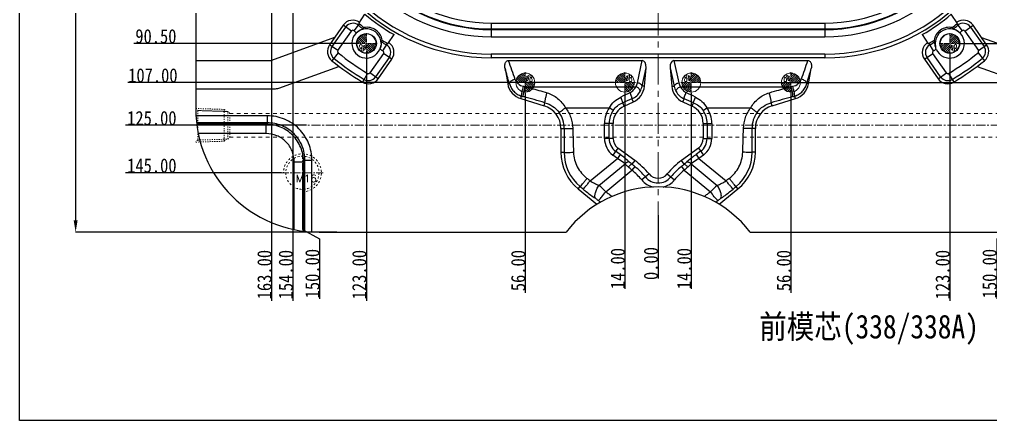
# Model space of a CAD drawing. Header units: millimetres. Extents: x -840 to 1682, y -9216 to -2117.
# Drawn here: x 102.8 to 512.3, y -5704.4 to -5535.4 of the extents above; entities that cross this region are included whole.
import ezdxf

# ---------------------------------------------------------------- set-up
doc = ezdxf.new("R2010")
doc.units = ezdxf.units.MM
doc.header["$LTSCALE"] = 16.335
doc.header["$PDMODE"] = 3
doc.header["$PDSIZE"] = 8
doc.linetypes.add('CENTER', pattern=[0.6, 0.375, -0.075, 0.075, -0.075])
doc.linetypes.add('HIDDEN', pattern=[0.2, 0.1, -0.1])
doc.layers.get('0').update_dxf_attribs({"linetype": 'CONTINUOUS'})
doc.layers.get('Defpoints').update_dxf_attribs({"linetype": 'CONTINUOUS'})
for name, color, linetype, lineweight in [('center', 1, 'CENTER', 9), ('cool', 153, 'HIDDEN', 9), ('dim', 82, 'CONTINUOUS', 9), ('epin', 13, 'CONTINUOUS', 9), ('screw', 33, 'CONTINUOUS', 13)]:
    doc.layers.add(name, color=color, linetype=linetype, lineweight=lineweight)
doc.layers.add('DEFAULT_2', color=8, linetype='HIDDEN')
doc.styles.get("Standard").update_dxf_attribs({"font": 'txt', "width": 0.85})
doc.styles.add('TXT', font='txt.shx', dxfattribs={"bigfont": 'gbcbig.shx'})
doc.styles.add('TXT05', font='txt.shx', dxfattribs={"width": 0.5, "bigfont": 'gbcbig.shx'})
doc.dimstyles.new('mold', dxfattribs={"dimtxt": 10, "dimasz": 5, "dimexe": 0, "dimexo": 0, "dimgap": 0, "dimtad": 1, "dimzin": 1, "dimdsep": 46, "dimtxsty": 'Standard', "dimcen": 0, "dimclrd": 4, "dimclre": 4, "dimclrt": 6, "dimazin": 0, "dimtfac": 1, "dimtofl": 0, "dimtmove": 0, "dimatfit": 3, "dimfxl": 0, "dimarcsym": 0})

# ---------------------------------------------------------------- blocks, each defined once
blk = doc.blocks.new('screw_m16_g')
at = {"layer": 'screw', "color": 1, "linetype": 'CENTER', "ltscale": 0.497582}
for p, q in [((0, -8.8), (0, 8.8)), ((-8.8, 0), (8.8, 0))]:
    blk.add_line(p, q, dxfattribs=at)
at = {"layer": 'screw', "color": 33, "linetype": 'HIDDEN', "ltscale": 0.497582}
blk.add_circle((0, 0), 7, dxfattribs=at)
at = {"layer": 'screw', "color": 92, "linetype": 'HIDDEN', "ltscale": 0.497582}
blk.add_arc((0, 0), 8, 270, 180, dxfattribs=at)
at = {"layer": 'screw', "color": 6, "style": 'TXT'}
blk.add_text('M16', height=3.2, dxfattribs=at).set_placement((-2.72, -4))
blk = doc.blocks.new('cool_jt_f12')
at = {"layer": 'cool', "ltscale": 0.3}
for p, q in [((0, 7.0785), (0.856, 6.2225)), ((0, 7.0785), (12, 6.7035)), ((0.856, 6.2225), (0.856, -6.2225)), ((13.5, 5.827375), (0.856, 6.2225)), ((0.856, 6.2225), (13.5, 5.827375)), ((12, 6.7035), (12.856, 5.8475)), ((12, 6.7035), (12, -6.7035)), ((14.327375, 5), (13.5, 5.827375)), ((13.5, -5.827375), (13.5, 5.827375)), ((14.327375, -5), (14.327375, 5)), ((0.856, -6.2225), (0, -7.0785)), ((0, -7.0785), (12, -6.7035)), ((0.856, -6.2225), (13.5, -5.827375)), ((12, -6.7035), (12.856, -5.8475)), ((13.5, -5.827375), (14.327375, -5))]:
    blk.add_line(p, q, dxfattribs=at)
blk = doc.blocks.new('7')
at = {"layer": 'cool', "ltscale": 0.932966}
for p, q in [((-1665.25, -2312.72), (-1303.91, -2312.72)), ((-1665.25, -2322.72), (-1303.91, -2322.72))]:
    blk.add_line(p, q, dxfattribs=at)
at = {"layer": 'cool', "color": 1, "linetype": 'CENTER', "ltscale": 0.621977}
blk.add_line((-1679.58, -2317.72), (-1289.58, -2317.72), dxfattribs=at)
at = {"layer": 'cool', "ltscale": 0.932966}
blk.add_blockref('cool_jt_f12', (-1679.58, -2317.72), dxfattribs=at)
at = {"layer": 'cool', "ltscale": 0.932966, "rotation": 180}
blk.add_blockref('cool_jt_f12', (-1289.58, -2317.72), dxfattribs=at)
blk = doc.blocks.new('*D708')
at = {"color": 4, "lineweight": -2}
for p, q in [((236.62, -5284.97), (126.46, -5284.97)), ((126.46, -5289.97), (126.46, -5619.97)), ((236.62, -5624.97), (126.46, -5624.97))]:
    blk.add_line(p, q, dxfattribs=at)
at = {"color": 4}
for points in [[(125.62, -5289.97), (127.29, -5289.97), (126.46, -5284.97)], [(125.62, -5619.97), (127.29, -5619.97), (126.46, -5624.97)]]:
    blk.add_solid(points, dxfattribs=at)
at = {"layer": 'Defpoints', "color": 0}
for p in [(236.62, -5284.97), (126.46, -5624.97), (236.62, -5624.97)]:
    blk.add_point(p, dxfattribs=at)
at = {"color": 6, "insert": (121.46, -5418.59), "char_height": 10, "attachment_point": 5, "rotation": 90}
blk.add_mtext('340.00', dxfattribs=at)
blk = doc.blocks.new('epin_ejp_8')
at = {"layer": 'epin'}
h = blk.add_hatch(dxfattribs=at)
h.set_pattern_fill('_ANSI31', color=123, scale=0.2, angle=90, style=0)
h.set_pattern_definition([(135, (790.4722, -3.5744), (-0.4490128, -0.4490128), [])])
h.paths.add_polyline_path([(0, 4, 0.414214), (-4, 0), (0, 0)])
h.paths.add_polyline_path([(4, 0), (0, 0), (0, -4, 0.414214)])
at = {"layer": 'epin', "color": 1, "linetype": 'CENTER', "ltscale": 0.248791}
for p, q in [((0, -4.4), (0, 4.4)), ((-4.4, 0), (4.4, 0))]:
    blk.add_line(p, q, dxfattribs=at)
at = {"layer": 'epin'}
blk.add_circle((0, 0), 4, dxfattribs=at)
at = {"layer": 'epin', "color": 6, "style": 'TXT05', "width": 0.5}
blk.add_text('%%c8', height=2.8, dxfattribs=at).set_placement((0.16, 0.4))
blk = doc.blocks.new('*D714')
at = {"layer": 'Defpoints', "color": 0}
for p in [(372.1, -5454.97), (499.5, -5545.47), (574.55, -5545.47)]:
    blk.add_point(p, dxfattribs=at)
at = {"layer": 'dim', "color": 4, "lineweight": -2}
blk.add_line((499.5, -5545.47), (593.25, -5545.47), dxfattribs=at)
at = {"layer": 'dim', "color": 6, "insert": (583.9, -5542.47), "char_height": 6, "attachment_point": 5}
blk.add_mtext('90.50', dxfattribs=at)
blk = doc.blocks.new('*D715')
at = {"layer": 'Defpoints', "color": 0}
for p in [(372.1, -5454.97), (390.5, -5561.97), (574.55, -5561.97)]:
    blk.add_point(p, dxfattribs=at)
at = {"layer": 'dim', "color": 4, "lineweight": -2}
blk.add_line((390.5, -5561.97), (595.8, -5561.97), dxfattribs=at)
at = {"layer": 'dim', "color": 6, "insert": (585.17, -5558.97), "char_height": 6, "attachment_point": 5}
blk.add_mtext('107.00', dxfattribs=at)
blk = doc.blocks.new('*D716')
at = {"layer": 'Defpoints', "color": 0}
for p in [(372.1, -5454.97), (520.45, -5579.97), (574.55, -5579.97)]:
    blk.add_point(p, dxfattribs=at)
at = {"layer": 'dim', "color": 4, "lineweight": -2}
blk.add_line((520.45, -5579.97), (596.65, -5579.97), dxfattribs=at)
at = {"layer": 'dim', "color": 6, "insert": (585.6, -5576.97), "char_height": 6, "attachment_point": 5}
blk.add_mtext('125.00', dxfattribs=at)
blk = doc.blocks.new('*D717')
at = {"layer": 'Defpoints', "color": 0}
for p in [(372.1, -5454.97), (530.9, -5599.97), (574.55, -5599.97)]:
    blk.add_point(p, dxfattribs=at)
at = {"layer": 'dim', "color": 4, "lineweight": -2}
blk.add_line((530.9, -5599.97), (596.65, -5599.97), dxfattribs=at)
at = {"layer": 'dim', "color": 6, "insert": (585.6, -5596.97), "char_height": 6, "attachment_point": 5}
blk.add_mtext('145.00', dxfattribs=at)
blk = doc.blocks.new('*D731')
at = {"layer": 'Defpoints', "color": 0}
for p in [(372.1, -5454.97), (372.1, -5617.84), (372.1, -5631.84)]:
    blk.add_point(p, dxfattribs=at)
at = {"layer": 'dim', "color": 4, "lineweight": -2}
blk.add_line((372.1, -5617.84), (372.1, -5644.59), dxfattribs=at)
at = {"layer": 'dim', "color": 6, "insert": (369.1, -5638.22), "char_height": 6, "attachment_point": 5, "rotation": 90}
blk.add_mtext('0.00', dxfattribs=at)
blk = doc.blocks.new('*D732')
at = {"layer": 'Defpoints', "color": 0}
for p in [(372.1, -5454.97), (386.1, -5566.37), (386.1, -5631.84)]:
    blk.add_point(p, dxfattribs=at)
at = {"layer": 'dim', "color": 4, "lineweight": -2}
blk.add_line((386.1, -5566.37), (386.1, -5648.84), dxfattribs=at)
at = {"layer": 'dim', "color": 6, "insert": (383.1, -5640.34), "char_height": 6, "attachment_point": 5, "rotation": 90}
blk.add_mtext('14.00', dxfattribs=at)
blk = doc.blocks.new('*D733')
at = {"layer": 'Defpoints', "color": 0}
for p in [(372.1, -5454.97), (428.1, -5566.37), (428.1, -5631.84)]:
    blk.add_point(p, dxfattribs=at)
at = {"layer": 'dim', "color": 4, "lineweight": -2}
blk.add_line((428.1, -5566.37), (428.1, -5650.54), dxfattribs=at)
at = {"layer": 'dim', "color": 6, "insert": (425.1, -5641.19), "char_height": 6, "attachment_point": 5, "rotation": 90}
blk.add_mtext('56.00', dxfattribs=at)
blk = doc.blocks.new('*D734')
at = {"layer": 'Defpoints', "color": 0}
for p in [(372.1, -5454.97), (495.1, -5549.87), (495.1, -5631.84)]:
    blk.add_point(p, dxfattribs=at)
at = {"layer": 'dim', "color": 4, "lineweight": -2}
blk.add_line((495.1, -5549.87), (495.1, -5653.94), dxfattribs=at)
at = {"layer": 'dim', "color": 6, "insert": (492.1, -5642.89), "char_height": 6, "attachment_point": 5, "rotation": 90}
blk.add_mtext('123.00', dxfattribs=at)
blk = doc.blocks.new('*D735')
at = {"layer": 'Defpoints', "color": 0}
for p in [(372.1, -5454.97), (522.1, -5599.97), (514.88, -5631.84)]:
    blk.add_point(p, dxfattribs=at)
at = {"layer": 'dim', "color": 4, "lineweight": -2}
for p, q in [((522.1, -5599.97), (522.1, -5623.84)), ((522.1, -5623.84), (514.88, -5627.84)), ((514.88, -5627.84), (514.88, -5653.09))]:
    blk.add_line(p, q, dxfattribs=at)
at = {"layer": 'dim', "color": 6, "insert": (511.88, -5642.47), "char_height": 6, "attachment_point": 5, "rotation": 90}
blk.add_mtext('150.00', dxfattribs=at)
blk = doc.blocks.new('*D736')
at = {"layer": 'Defpoints', "color": 0}
for p in [(372.1, -5454.97), (526.1, -5512.87), (526.1, -5631.84)]:
    blk.add_point(p, dxfattribs=at)
at = {"layer": 'dim', "color": 4, "lineweight": -2}
blk.add_line((526.1, -5512.87), (526.1, -5653.94), dxfattribs=at)
at = {"layer": 'dim', "color": 6, "insert": (523.1, -5642.89), "char_height": 6, "attachment_point": 5, "rotation": 90}
blk.add_mtext('154.00', dxfattribs=at)
blk = doc.blocks.new('*D737')
at = {"layer": 'Defpoints', "color": 0}
for p in [(372.1, -5454.97), (535.1, -5466.37), (535.1, -5631.84)]:
    blk.add_point(p, dxfattribs=at)
at = {"layer": 'dim', "color": 4, "lineweight": -2}
blk.add_line((535.1, -5466.37), (535.1, -5653.94), dxfattribs=at)
at = {"layer": 'dim', "color": 6, "insert": (532.1, -5642.89), "char_height": 6, "attachment_point": 5, "rotation": 90}
blk.add_mtext('163.00', dxfattribs=at)
blk = doc.blocks.new('*D742')
at = {"layer": 'Defpoints', "color": 0}
for p in [(372.1, -5454.97), (169.65, -5545.47), (244.7, -5545.47)]:
    blk.add_point(p, dxfattribs=at)
at = {"layer": 'dim', "color": 4, "lineweight": -2}
blk.add_line((244.7, -5545.47), (150.95, -5545.47), dxfattribs=at)
at = {"layer": 'dim', "color": 6, "insert": (160.3, -5542.47), "char_height": 6, "attachment_point": 5}
blk.add_mtext('90.50', dxfattribs=at)
blk = doc.blocks.new('*D743')
at = {"layer": 'Defpoints', "color": 0}
for p in [(372.1, -5454.97), (169.65, -5561.97), (353.7, -5561.97)]:
    blk.add_point(p, dxfattribs=at)
at = {"layer": 'dim', "color": 4, "lineweight": -2}
blk.add_line((353.7, -5561.97), (148.4, -5561.97), dxfattribs=at)
at = {"layer": 'dim', "color": 6, "insert": (159.03, -5558.97), "char_height": 6, "attachment_point": 5}
blk.add_mtext('107.00', dxfattribs=at)
blk = doc.blocks.new('*D744')
at = {"layer": 'Defpoints', "color": 0}
for p in [(372.1, -5454.97), (169.65, -5579.97), (223.75, -5579.97)]:
    blk.add_point(p, dxfattribs=at)
at = {"layer": 'dim', "color": 4, "lineweight": -2}
blk.add_line((223.75, -5579.97), (147.55, -5579.97), dxfattribs=at)
at = {"layer": 'dim', "color": 6, "insert": (158.6, -5576.97), "char_height": 6, "attachment_point": 5}
blk.add_mtext('125.00', dxfattribs=at)
blk = doc.blocks.new('*D745')
at = {"layer": 'Defpoints', "color": 0}
for p in [(372.1, -5454.97), (169.65, -5599.97), (213.3, -5599.97)]:
    blk.add_point(p, dxfattribs=at)
at = {"layer": 'dim', "color": 4, "lineweight": -2}
blk.add_line((213.3, -5599.97), (147.55, -5599.97), dxfattribs=at)
at = {"layer": 'dim', "color": 6, "insert": (158.6, -5596.97), "char_height": 6, "attachment_point": 5}
blk.add_mtext('145.00', dxfattribs=at)
blk = doc.blocks.new('*D758')
at = {"layer": 'Defpoints', "color": 0}
for p in [(372.1, -5454.97), (358.1, -5566.37), (358.1, -5631.84)]:
    blk.add_point(p, dxfattribs=at)
at = {"layer": 'dim', "color": 4, "lineweight": -2}
blk.add_line((358.1, -5566.37), (358.1, -5648.84), dxfattribs=at)
at = {"layer": 'dim', "color": 6, "insert": (355.1, -5640.34), "char_height": 6, "attachment_point": 5, "rotation": 90}
blk.add_mtext('14.00', dxfattribs=at)
blk = doc.blocks.new('*D759')
at = {"layer": 'Defpoints', "color": 0}
for p in [(372.1, -5454.97), (316.1, -5566.37), (316.1, -5631.84)]:
    blk.add_point(p, dxfattribs=at)
at = {"layer": 'dim', "color": 4, "lineweight": -2}
blk.add_line((316.1, -5566.37), (316.1, -5650.54), dxfattribs=at)
at = {"layer": 'dim', "color": 6, "insert": (313.1, -5641.19), "char_height": 6, "attachment_point": 5, "rotation": 90}
blk.add_mtext('56.00', dxfattribs=at)
blk = doc.blocks.new('*D760')
at = {"layer": 'Defpoints', "color": 0}
for p in [(372.1, -5454.97), (249.1, -5549.87), (249.1, -5631.84)]:
    blk.add_point(p, dxfattribs=at)
at = {"layer": 'dim', "color": 4, "lineweight": -2}
blk.add_line((249.1, -5549.87), (249.1, -5653.94), dxfattribs=at)
at = {"layer": 'dim', "color": 6, "insert": (246.1, -5642.89), "char_height": 6, "attachment_point": 5, "rotation": 90}
blk.add_mtext('123.00', dxfattribs=at)
blk = doc.blocks.new('*D761')
at = {"layer": 'Defpoints', "color": 0}
for p in [(372.1, -5454.97), (222.1, -5599.97), (229.32, -5631.84)]:
    blk.add_point(p, dxfattribs=at)
at = {"layer": 'dim', "color": 4, "lineweight": -2}
for p, q in [((222.1, -5599.97), (222.1, -5623.84)), ((222.1, -5623.84), (229.32, -5627.84)), ((229.32, -5627.84), (229.32, -5653.09))]:
    blk.add_line(p, q, dxfattribs=at)
at = {"layer": 'dim', "color": 6, "insert": (226.32, -5642.47), "char_height": 6, "attachment_point": 5, "rotation": 90}
blk.add_mtext('150.00', dxfattribs=at)
blk = doc.blocks.new('*D762')
at = {"layer": 'Defpoints', "color": 0}
for p in [(372.1, -5454.97), (218.1, -5512.87), (218.1, -5631.84)]:
    blk.add_point(p, dxfattribs=at)
at = {"layer": 'dim', "color": 4, "lineweight": -2}
blk.add_line((218.1, -5512.87), (218.1, -5653.94), dxfattribs=at)
at = {"layer": 'dim', "color": 6, "insert": (215.1, -5642.89), "char_height": 6, "attachment_point": 5, "rotation": 90}
blk.add_mtext('154.00', dxfattribs=at)
blk = doc.blocks.new('*D763')
at = {"layer": 'Defpoints', "color": 0}
for p in [(372.1, -5454.97), (209.1, -5466.37), (209.1, -5631.84)]:
    blk.add_point(p, dxfattribs=at)
at = {"layer": 'dim', "color": 4, "lineweight": -2}
blk.add_line((209.1, -5466.37), (209.1, -5653.94), dxfattribs=at)
at = {"layer": 'dim', "color": 6, "insert": (206.1, -5642.89), "char_height": 6, "attachment_point": 5, "rotation": 90}
blk.add_mtext('163.00', dxfattribs=at)

msp = doc.modelspace()

# ---------------------------------------------------------------- linework, layer by layer
at = {"color": 7, "linetype": 'Continuous'}
for p, q in [((177.099, -5336.969), (177.099, -5572.969)), ((245.856, -5537.02), (248.45, -5533.147)), ((301.749, -5536.854), (301.749, -5542.626)), ((301.749, -5536.854), (442.449, -5536.854)), ((442.449, -5536.854), (442.449, -5542.626)), ((498.342, -5537.02), (495.749, -5533.147)), ((239.3, -5537.785), (233.562, -5546.01)), ((234.634, -5546.761), (240.387, -5538.545)), ((237.054, -5548.455), (242.807, -5540.24)), ((242.807, -5540.24), (239.3, -5537.785)), ((243.855, -5540.098), (246.194, -5537.269)), ((301.749, -5539.363), (442.449, -5539.363)), ((301.749, -5539.615), (442.449, -5539.615)), ((498.004, -5537.269), (500.343, -5540.098)), ((501.391, -5540.24), (504.898, -5537.785)), ((501.391, -5540.24), (507.144, -5548.455)), ((503.811, -5538.545), (509.564, -5546.761)), ((510.636, -5546.01), (504.898, -5537.785)), ((235.652, -5543.026), (209.111, -5552.605)), ((258.163, -5545.601), (260.74, -5541.751)), ((301.749, -5542.626), (442.449, -5542.626)), ((483.458, -5541.751), (486.035, -5545.601)), ((535.087, -5552.605), (508.575, -5543.036)), ((237.054, -5548.455), (233.562, -5546.01)), ((256.061, -5548.611), (257.908, -5545.438)), ((486.291, -5545.438), (488.137, -5548.611)), ((507.144, -5548.455), (510.636, -5546.01)), ((177.099, -5552.605), (209.111, -5552.605)), ((237.19, -5549.426), (234.499, -5552.732)), ((256.289, -5549.646), (250.535, -5557.863)), ((258.709, -5551.34), (252.955, -5559.558)), ((254.041, -5560.319), (259.795, -5552.101)), ((259.795, -5552.101), (256.289, -5549.646)), ((301.749, -5549.98), (301.749, -5551.487)), ((442.449, -5549.98), (301.749, -5549.98)), ((442.449, -5551.487), (301.749, -5551.487)), ((308.924, -5552.656), (365.417, -5552.656)), ((363.37, -5562.079), (365.417, -5552.656)), ((378.781, -5552.656), (435.274, -5552.656)), ((378.781, -5552.656), (380.828, -5562.079)), ((442.449, -5549.98), (442.449, -5551.487)), ((484.403, -5552.101), (487.909, -5549.646)), ((484.403, -5552.101), (490.157, -5560.319)), ((491.243, -5559.558), (485.489, -5551.34)), ((493.663, -5557.863), (487.909, -5549.646)), ((507.008, -5549.426), (509.699, -5552.732)), ((212.198, -5564.249), (237.507, -5555.114)), ((307.526, -5556.072), (308.653, -5562.464)), ((365.332, -5563.434), (367.005, -5555.736)), ((366.324, -5563.52), (367.005, -5555.736)), ((377.194, -5555.736), (377.875, -5563.52)), ((377.194, -5555.736), (378.866, -5563.434)), ((435.545, -5562.464), (436.672, -5556.072)), ((506.691, -5555.114), (532, -5564.249)), ((249.579, -5558.07), (247.395, -5561.751)), ((254.041, -5560.319), (250.535, -5557.863)), ((490.157, -5560.319), (493.663, -5557.863)), ((494.62, -5558.07), (496.803, -5561.751)), ((177.099, -5564.605), (210.161, -5564.605)), ((308.653, -5562.464), (309.392, -5562.333)), ((316.051, -5563.696), (362.72, -5563.696)), ((366.324, -5563.52), (365.332, -5563.434)), ((377.875, -5563.52), (378.866, -5563.434)), ((381.478, -5563.696), (428.147, -5563.696)), ((435.545, -5562.464), (434.806, -5562.333)), ((314.212, -5568.731), (314.532, -5567.673)), ((314.212, -5568.731), (323.999, -5571.697)), ((361.664, -5570.106), (361.073, -5568.806)), ((382.534, -5570.106), (383.125, -5568.806)), ((420.199, -5571.697), (429.986, -5568.731)), ((429.986, -5568.731), (429.666, -5567.673)), ((323.999, -5571.697), (324.375, -5570.456)), ((333.039, -5572.566), (351.527, -5572.566)), ((353.15, -5573.683), (351.527, -5572.566)), ((357.789, -5571.868), (357.15, -5570.463)), ((357.789, -5571.868), (361.664, -5570.106)), ((382.534, -5570.106), (386.409, -5571.868)), ((386.409, -5571.868), (387.048, -5570.463)), ((391.048, -5573.683), (392.671, -5572.566)), ((392.671, -5572.566), (411.16, -5572.566)), ((420.199, -5571.697), (419.823, -5570.456)), ((207.297, -5575.956), (177.185, -5575.956)), ((207.297, -5575.956), (207.297, -5578.927)), ((207.297, -5578.927), (177.441, -5578.927)), ((206.739, -5579.485), (177.509, -5579.485)), ((206.739, -5579.485), (207.297, -5578.927)), ((206.739, -5583.446), (206.739, -5579.485)), ((331.099, -5581.267), (332.507, -5581.267)), ((331.099, -5581.267), (331.099, -5591.327)), ((353.099, -5579.151), (349.481, -5579.151)), ((349.481, -5585.534), (349.481, -5579.151)), ((351.451, -5585.534), (351.451, -5579.151)), ((353.099, -5585.534), (353.099, -5579.151)), ((391.099, -5579.151), (394.717, -5579.151)), ((391.099, -5579.151), (391.099, -5585.534)), ((392.747, -5579.151), (392.747, -5585.534)), ((394.717, -5579.151), (394.717, -5585.534)), ((413.099, -5581.267), (411.691, -5581.267)), ((413.099, -5591.327), (413.099, -5581.267)), ((206.739, -5583.446), (178.165, -5583.446)), ((353.099, -5585.534), (349.481, -5585.534)), ((391.099, -5585.534), (394.717, -5585.534)), ((355.139, -5589.564), (352.998, -5592.48)), ((362.226, -5594.769), (355.139, -5589.564)), ((389.059, -5589.564), (381.972, -5594.769)), ((389.059, -5589.564), (391.201, -5592.48)), ((331.099, -5591.327), (332.454, -5591.327)), ((343.409, -5603.331), (354.932, -5593.9)), ((354.932, -5593.9), (352.998, -5592.48)), ((356.098, -5592.313), (354.164, -5590.892)), ((356.098, -5592.313), (354.932, -5593.9)), ((390.035, -5590.892), (388.1, -5592.313)), ((388.1, -5592.313), (389.266, -5593.9)), ((391.201, -5592.48), (389.266, -5593.9)), ((389.266, -5593.9), (400.789, -5603.331)), ((413.099, -5591.327), (411.744, -5591.327)), ((218.622, -5623.903), (218.622, -5595.33)), ((218.622, -5595.33), (222.583, -5595.33)), ((222.583, -5595.33), (223.142, -5594.771)), ((222.583, -5624.559), (222.583, -5595.33)), ((223.142, -5624.627), (223.142, -5594.771)), ((226.112, -5594.771), (223.142, -5594.771)), ((226.112, -5624.883), (226.112, -5594.771)), ((347.163, -5605.264), (358.171, -5596.254)), ((362.226, -5594.769), (361.061, -5596.355)), ((362.31, -5597.363), (361.066, -5598.89)), ((381.888, -5597.363), (383.132, -5598.89)), ((383.137, -5596.355), (381.972, -5594.769)), ((386.027, -5596.254), (397.035, -5605.264)), ((350.003, -5607.944), (361.066, -5598.89)), ((368.253, -5600.447), (365.199, -5602.984)), ((375.945, -5600.447), (378.999, -5602.984)), ((383.132, -5598.89), (394.191, -5607.947)), ((338.432, -5606.805), (339.237, -5605.821)), ((405.766, -5606.805), (404.961, -5605.821)), ((338.432, -5606.805), (346.306, -5613.248)), ((397.892, -5613.248), (405.766, -5606.805)), ((229.099, -5624.969), (333.293, -5624.969)), ((410.905, -5624.969), (515.099, -5624.969))]:
    msp.add_line(p, q, dxfattribs=at)
msp.add_lwpolyline([(102.751, -5216.335), (774.352, -5216.335), (774.352, -5704.391), (102.751, -5704.391)], close=True)
for centre in [(249.099, -5545.469), (495.099, -5545.469)]:
    msp.add_circle(centre, 4.167, dxfattribs=at)
for centre, radius, start, end in [((301.749, -5470.094), 81.393, 180, 270), ((301.749, -5470.094), 79.886, 180, 270), ((301.749, -5470.094), 72.532, 180, 270), ((301.749, -5470.094), 69.521, 180, 270), ((301.749, -5470.094), 69.269, 180, 270), ((301.749, -5470.094), 66.76, 180, 270), ((442.449, -5470.094), 81.393, 270, 0), ((442.449, -5470.094), 79.886, 270, 0), ((442.449, -5470.094), 72.532, 270, 0), ((442.449, -5470.094), 69.521, 270, 0), ((442.449, -5470.094), 69.269, 270, 0), ((442.449, -5470.094), 66.76, 270, 0), ((243.396, -5540.653), 5, 55.93083, 145), ((243.396, -5540.653), 3.674, 50.40867, 145), ((243.782, -5540.186), 3.785, 50.40881, 56.76901), ((301.749, -5470.094), 82.562, 229.79145, 240.21772), ((442.449, -5470.094), 82.562, 299.78228, 310.20855), ((500.802, -5540.653), 5, 35, 124.06917), ((500.418, -5540.189), 3.788, 123.23264, 129.58863), ((500.802, -5540.653), 3.674, 35, 129.59133), ((243.396, -5540.653), 0.719, 50.40867, 145), ((249.099, -5545.469), 6.16, 0, 337.22835), ((301.749, -5470.094), 90.842, 230.40867, 231.25536), ((301.749, -5470.094), 87.888, 230.40867, 231.91557), ((301.749, -5470.094), 87.171, 230.40867, 232.0116), ((252.12, -5544.092), 6.652, 127.24175, 133.54509), ((249.37, -5545.081), 6.412, 8.6592, 101.47162), ((494.828, -5545.081), 6.412, 78.52839, 171.34079), ((495.099, -5545.469), 6.16, 202.77165, 180), ((442.449, -5470.094), 87.171, 307.9884, 309.59133), ((492.078, -5544.092), 6.652, 46.45491, 52.75825), ((442.449, -5470.094), 87.888, 308.08443, 309.59133), ((442.449, -5470.094), 90.842, 308.74464, 309.59133), ((500.802, -5540.653), 0.719, 35, 129.59133), ((249.352, -5542.159), 6.652, 336.58574, 342.88908), ((301.749, -5470.094), 87.888, 238.21526, 239.80564), ((301.749, -5470.094), 87.171, 238.11923, 239.80564), ((255.7, -5549.233), 5, 325, 55.90011), ((488.499, -5549.233), 5, 124.09989, 215), ((442.449, -5470.094), 87.171, 300.19436, 301.88077), ((442.449, -5470.094), 87.888, 300.19436, 301.78474), ((494.846, -5542.159), 6.652, 197.11092, 203.41426), ((237.644, -5548.868), 4.982, 145, 230.86157), ((237.644, -5548.868), 3.674, 145, 230.86157), ((237.644, -5548.868), 0.719, 145, 230.86157), ((301.749, -5470.094), 90.842, 238.87546, 239.80564), ((255.7, -5549.233), 0.719, 325, 59.80564), ((255.7, -5549.233), 3.674, 325, 59.80564), ((256.003, -5548.711), 3.786, 55.22887, 59.80463), ((488.499, -5549.233), 3.674, 120.19436, 215), ((488.194, -5548.71), 3.785, 120.19441, 124.77175), ((488.499, -5549.233), 0.719, 120.19436, 215), ((442.449, -5470.094), 90.842, 300.19436, 301.12454), ((506.554, -5548.868), 0.719, 309.13843, 35), ((506.554, -5548.868), 3.674, 309.13843, 35), ((506.554, -5548.868), 4.982, 309.13843, 35), ((301.749, -5470.094), 106.544, 230.86157, 239.33151), ((301.749, -5470.094), 105.235, 230.86157, 239.33151), ((301.749, -5470.094), 102.281, 230.86157, 239.33151), ((442.449, -5470.094), 102.281, 300.66849, 309.13843), ((442.449, -5470.094), 105.235, 300.66849, 309.13843), ((442.449, -5470.094), 106.544, 300.66849, 309.13843), ((-1275.302, -6031.174), 1652.595, 16.481146, 16.707653), ((249.946, -5557.451), 5, 239.33151, 325), ((249.946, -5557.451), 3.674, 239.33151, 325), ((249.946, -5557.451), 0.719, 239.33151, 325), ((494.253, -5557.451), 5, 215, 300.66849), ((494.253, -5557.451), 3.674, 215, 300.66849), ((494.253, -5557.451), 0.719, 215, 300.66849), ((210.161, -5558.605), 6, 270, 289.84589), ((316.532, -5561.074), 8, 190, 253.1416), ((358.354, -5562.823), 8, 294.44395, 355), ((358.287, -5560.976), 5.201, 328.4694, 347.75416), ((358.267, -5562.16), 7.179, 330.29372, 349.7805), ((385.844, -5562.823), 8, 185, 245.55605), ((385.937, -5562.158), 7.185, 190.22803, 209.69775), ((385.915, -5560.974), 5.206, 192.25523, 211.52121), ((427.666, -5561.074), 8, 286.8584, 350), ((45.46, -6537.867), 1006.815, 73.917144, 74.455517), ((530.18, -5919.67), 392.229, 115.67207, 116.30963), ((522.731, -5956.871), 420.39, 112.6153, 113.19576), ((223.861, -5951.207), 414.241, 66.79993, 67.38901), ((216.635, -5914.303), 386.258, 63.68544, 64.33285), ((736.781, -6672.183), 1146.413, 105.577262, 106.050077), ((229.099, -5572.969), 52, 180, 270), ((229.099, -5572.969), 52, 180, 270), ((321.099, -5581.267), 10, 0, 73.1416), ((361.099, -5579.151), 11.618, 145.4761, 180), ((361.099, -5579.151), 9.648, 145.4761, 180), ((361.099, -5579.151), 8, 114.44395, 180), ((383.099, -5579.151), 8, 0, 65.55605), ((383.099, -5579.151), 9.648, 0, 34.5239), ((383.099, -5579.151), 11.618, 0, 34.5239), ((423.099, -5581.267), 10, 106.8584, 180), ((321.088, -5581.204), 11.42, 359.68342, 35.79102), ((423.111, -5581.204), 11.42, 144.20897, 180.31659), ((1947.681, -5537.315), 1612.181, 181.562193, 181.919896), ((-1198.214, -5537.476), 1606.91, 358.079517, 358.438394), ((358.099, -5585.534), 8.618, 180, 233.70325), ((358.099, -5585.534), 6.648, 180, 233.70325), ((358.099, -5585.534), 5, 180, 233.70325), ((386.099, -5585.534), 5, 306.29675, 0), ((386.099, -5585.534), 6.648, 306.29675, 0), ((386.099, -5585.534), 8.618, 306.29675, 0), ((351.099, -5591.327), 20, 180, 230.70325), ((351.137, -5591.418), 18.683, 179.72081, 230.4364), ((393.061, -5591.418), 18.683, 309.5635, 0.2793), ((393.099, -5591.327), 20, 309.29675, 0), ((106.025, -5882.176), 381.178, 48.00345, 48.30257), ((255.601, -5728.373), 168.968, 50.83691, 51.38111), ((342.099, -5622.172), 34, 39.71514, 53.70325), ((342.099, -5622.172), 31.999, 39.71514, 50.8314), ((402.099, -5622.172), 34, 126.29675, 140.28486), ((402.099, -5622.172), 31.999, 129.1686, 140.28486), ((496.237, -5737.844), 181.137, 128.63717, 129.14481), ((665.922, -5913.16), 422.771, 131.71214, 131.98183), ((194.832, -5795.198), 242.669, 52.24667, 52.63674), ((342.099, -5622.172), 30.03, 39.71514, 50.8314), ((372.099, -5597.252), 7.001, 219.71514, 320.28486), ((372.099, -5597.252), 5, 219.71514, 320.28486), ((402.099, -5622.172), 30.03, 129.1686, 140.28486), ((551.473, -5797.937), 246.124, 127.366, 127.75059), ((372.099, -5654.969), 49.05, 37.70679, 142.29321), ((292.498, -5666.04), 81.743, 45.29324, 48.03076), ((372.099, -5597.252), 8.97, 219.71514, 256.26233), ((372.099, -5597.252), 8.97, 283.73693, 320.28486), ((451.061, -5665.364), 80.814, 131.95315, 134.72562)]:
    msp.add_arc(centre, radius, start, end, dxfattribs=at)
for centre, major_axis, start_param, end_param in [((364.94, -5556.038), (0.729, 3.355), -1.3555052, 0.1258991), ((379.259, -5556.038), (-0.729, 3.355), -0.1258991, 1.3555052)]:
    msp.add_ellipse(centre, major_axis=major_axis, ratio=0.5824892, start_param=start_param, end_param=end_param, dxfattribs=at)
for points, knots in [([(244.895, -5540.946), (245.154, -5540.705), (245.677, -5540.284), (246.365, -5539.868), (246.864, -5539.614), (247.162, -5539.474), (247.381, -5539.367), (247.502, -5539.305), (247.538, -5539.271)], [0, 0, 0, 0, 0.3374091, 0.638421, 0.7660064, 0.8726486, 0.9525686, 1, 1, 1, 1]), ([(496.66, -5539.271), (496.696, -5539.305), (496.817, -5539.367), (497.036, -5539.474), (497.334, -5539.614), (497.833, -5539.868), (498.521, -5540.284), (499.044, -5540.705), (499.303, -5540.946)], [0, 0, 0, 0, 0.0474115, 0.1273082, 0.2339243, 0.3614879, 0.6624975, 1, 1, 1, 1]), ([(255.456, -5544.802), (255.443, -5544.831), (255.428, -5544.911), (255.401, -5545.133), (255.387, -5545.326), (255.373, -5545.469)], [0, 0, 0, 0, 0.1399422, 0.3593163, 1, 1, 1, 1]), ([(488.826, -5545.469), (488.811, -5545.326), (488.797, -5545.133), (488.77, -5544.911), (488.755, -5544.831), (488.742, -5544.802)], [0, 0, 0, 0, 0.6406872, 0.8600597, 1, 1, 1, 1]), ([(255.373, -5545.469), (255.336, -5545.839), (255.217, -5546.655), (254.967, -5547.444), (254.793, -5547.859)], [0, 0, 0, 0, 0.4520525, 1, 1, 1, 1]), ([(489.405, -5547.859), (489.231, -5547.444), (488.981, -5546.655), (488.862, -5545.839), (488.826, -5545.469)], [0, 0, 0, 0, 0.547871, 1, 1, 1, 1]), ([(307.526, -5556.072), (307.466, -5555.732), (307.396, -5555.041), (307.48, -5554.171), (307.704, -5553.513), (307.981, -5553.066), (308.398, -5552.732), (308.751, -5552.656), (308.924, -5552.656)], [0, 0, 0, 0, 0.249824, 0.4994293, 0.624561, 0.7497383, 0.8748133, 1, 1, 1, 1]), ([(435.274, -5552.656), (435.447, -5552.656), (435.8, -5552.732), (436.217, -5553.066), (436.494, -5553.513), (436.719, -5554.171), (436.802, -5555.041), (436.732, -5555.732), (436.672, -5556.072)], [0, 0, 0, 0, 0.125171, 0.2502403, 0.3753975, 0.5005396, 0.750164, 1, 1, 1, 1]), ([(434.806, -5562.333), (434.96, -5561.808), (435.577, -5559.72), (436.204, -5557.634), (436.672, -5556.072)], [0, 0, 0, 0, 0.2514661, 1, 1, 1, 1]), ([(309.392, -5562.333), (309.409, -5562.143), (309.602, -5561.726), (310.127, -5561.217), (310.85, -5560.785), (311.411, -5560.587), (311.705, -5560.516)], [0, 0, 0, 0, 0.1864903, 0.4254083, 0.705406, 1, 1, 1, 1]), ([(311.705, -5560.516), (311.974, -5561.235), (312.934, -5562.628), (314.471, -5563.367), (315.303, -5563.533)], [0, 0, 0, 0, 0.4751021, 1, 1, 1, 1]), ([(428.895, -5563.533), (429.727, -5563.367), (431.264, -5562.628), (432.224, -5561.235), (432.493, -5560.516)], [0, 0, 0, 0, 0.524897, 1, 1, 1, 1]), ([(434.806, -5562.333), (434.789, -5562.142), (434.597, -5561.725), (434.072, -5561.216), (433.348, -5560.784), (432.787, -5560.587), (432.493, -5560.516)], [0, 0, 0, 0, 0.1866439, 0.4255508, 0.7054687, 1, 1, 1, 1]), ([(309.392, -5562.333), (309.546, -5562.937), (310.012, -5564.125), (311.144, -5565.693), (312.673, -5566.946), (313.895, -5567.488), (314.532, -5567.673)], [0, 0, 0, 0, 0.2414815, 0.4890525, 0.7424206, 1, 1, 1, 1]), ([(314.532, -5567.673), (314.513, -5567.605), (314.512, -5567.409), (314.537, -5567.058), (314.602, -5566.582), (314.737, -5565.793), (314.962, -5564.762), (315.181, -5563.931), (315.303, -5563.533)], [0, 0, 0, 0, 0.0504675, 0.1358681, 0.2515837, 0.390744, 0.7041572, 1, 1, 1, 1]), ([(315.273, -5567.878), (315.247, -5567.81), (315.237, -5567.609), (315.253, -5567.252), (315.314, -5566.769), (315.448, -5565.971), (315.682, -5564.931), (315.918, -5564.096), (316.051, -5563.696)], [0, 0, 0, 0, 0.0514874, 0.1371932, 0.2528553, 0.3917611, 0.7044757, 1, 1, 1, 1]), ([(316.051, -5563.696), (316.818, -5563.9), (319.895, -5564.721), (322.963, -5565.575), (325.255, -5566.258)], [0, 0, 0, 0, 0.2491559, 1, 1, 1, 1]), ([(360.258, -5566.158), (360.808, -5565.894), (361.772, -5565.17), (362.455, -5564.195), (362.72, -5563.696)], [0, 0, 0, 0, 0.5189835, 1, 1, 1, 1]), ([(361.073, -5568.806), (361.804, -5568.493), (363.141, -5567.626), (364.124, -5566.381), (364.502, -5565.718)], [0, 0, 0, 0, 0.5098933, 1, 1, 1, 1]), ([(364.502, -5565.718), (364.533, -5565.545), (364.442, -5565.126), (364.051, -5564.571), (363.461, -5564.061), (362.977, -5563.799), (362.72, -5563.696)], [0, 0, 0, 0, 0.1848449, 0.425747, 0.7082992, 1, 1, 1, 1]), ([(365.332, -5563.434), (365.281, -5563.082), (364.818, -5562.594), (364.081, -5562.234), (363.612, -5562.114), (363.37, -5562.079)], [0, 0, 0, 0, 0.4270891, 0.7053101, 1, 1, 1, 1]), ([(378.866, -5563.434), (378.918, -5563.082), (379.38, -5562.594), (380.117, -5562.234), (380.586, -5562.114), (380.828, -5562.079)], [0, 0, 0, 0, 0.4270893, 0.7053102, 1, 1, 1, 1]), ([(379.696, -5565.718), (379.665, -5565.545), (379.756, -5565.126), (380.148, -5564.571), (380.737, -5564.061), (381.221, -5563.799), (381.478, -5563.696)], [0, 0, 0, 0, 0.1848404, 0.4257432, 0.7082977, 1, 1, 1, 1]), ([(379.696, -5565.718), (380.074, -5566.381), (381.057, -5567.627), (382.394, -5568.493), (383.125, -5568.806)], [0, 0, 0, 0, 0.4902523, 1, 1, 1, 1]), ([(381.478, -5563.696), (381.743, -5564.195), (382.426, -5565.17), (383.39, -5565.894), (383.94, -5566.158)], [0, 0, 0, 0, 0.481203, 1, 1, 1, 1]), ([(418.943, -5566.258), (419.709, -5566.03), (422.766, -5565.139), (425.841, -5564.308), (428.147, -5563.696)], [0, 0, 0, 0, 0.2507552, 1, 1, 1, 1]), ([(428.926, -5567.878), (428.952, -5567.81), (428.961, -5567.609), (428.945, -5567.252), (428.884, -5566.769), (428.75, -5565.971), (428.516, -5564.931), (428.28, -5564.096), (428.147, -5563.696)], [0, 0, 0, 0, 0.0514874, 0.1371932, 0.2528553, 0.3917611, 0.7044757, 1, 1, 1, 1]), ([(429.666, -5567.673), (429.685, -5567.605), (429.686, -5567.409), (429.661, -5567.058), (429.596, -5566.582), (429.461, -5565.793), (429.236, -5564.762), (429.017, -5563.931), (428.895, -5563.533)], [0, 0, 0, 0, 0.0504649, 0.1358647, 0.2515804, 0.3907414, 0.7041564, 1, 1, 1, 1]), ([(429.666, -5567.673), (430.303, -5567.488), (431.525, -5566.946), (433.055, -5565.693), (434.187, -5564.125), (434.652, -5562.937), (434.806, -5562.333)], [0, 0, 0, 0, 0.2575797, 0.5109474, 0.758518, 1, 1, 1, 1]), ([(324.375, -5570.456), (324.365, -5570.388), (324.377, -5570.202), (324.417, -5569.863), (324.497, -5569.404), (324.652, -5568.624), (324.899, -5567.561), (325.13, -5566.693), (325.255, -5566.258)], [0, 0, 0, 0, 0.0479293, 0.1288328, 0.2389514, 0.3728868, 0.6840123, 1, 1, 1, 1]), ([(325.255, -5566.258), (326.875, -5566.74), (329.952, -5568.423), (332.164, -5571.099), (333.039, -5572.566)], [0, 0, 0, 0, 0.4974937, 1, 1, 1, 1]), ([(351.527, -5572.566), (352.097, -5571.611), (353.498, -5569.851), (355.345, -5568.56), (356.335, -5568.071)], [0, 0, 0, 0, 0.5018966, 1, 1, 1, 1]), ([(357.15, -5570.463), (357.159, -5570.422), (357.149, -5570.311), (357.112, -5570.116), (357.041, -5569.857), (356.899, -5569.418), (356.668, -5568.813), (356.453, -5568.321), (356.335, -5568.071)], [0, 0, 0, 0, 0.0494567, 0.1288529, 0.2358697, 0.36602, 0.6737158, 1, 1, 1, 1]), ([(361.073, -5568.806), (361.092, -5568.76), (361.1, -5568.629), (361.075, -5568.401), (361.011, -5568.103), (360.872, -5567.609), (360.63, -5566.948), (360.391, -5566.419), (360.258, -5566.158)], [0, 0, 0, 0, 0.0533653, 0.13615, 0.2463351, 0.3789609, 0.6864383, 1, 1, 1, 1]), ([(383.125, -5568.806), (383.106, -5568.76), (383.099, -5568.629), (383.123, -5568.401), (383.187, -5568.103), (383.326, -5567.609), (383.569, -5566.948), (383.807, -5566.419), (383.94, -5566.158)], [0, 0, 0, 0, 0.0533649, 0.1361495, 0.2463345, 0.3789603, 0.6864379, 1, 1, 1, 1]), ([(387.048, -5570.463), (387.04, -5570.422), (387.049, -5570.311), (387.086, -5570.116), (387.157, -5569.857), (387.299, -5569.418), (387.53, -5568.813), (387.745, -5568.321), (387.863, -5568.071)], [0, 0, 0, 0, 0.0494557, 0.1288516, 0.2358684, 0.3660188, 0.6737152, 1, 1, 1, 1]), ([(387.863, -5568.071), (388.853, -5568.56), (390.701, -5569.852), (392.101, -5571.611), (392.671, -5572.566)], [0, 0, 0, 0, 0.4983272, 1, 1, 1, 1]), ([(411.16, -5572.566), (412.034, -5571.099), (414.246, -5568.423), (417.323, -5566.74), (418.943, -5566.258)], [0, 0, 0, 0, 0.5025063, 1, 1, 1, 1]), ([(419.823, -5570.456), (419.833, -5570.388), (419.821, -5570.202), (419.781, -5569.863), (419.701, -5569.404), (419.546, -5568.624), (419.299, -5567.561), (419.068, -5566.693), (418.943, -5566.258)], [0, 0, 0, 0, 0.0479283, 0.1288315, 0.2389501, 0.3728857, 0.6840118, 1, 1, 1, 1]), ([(324.375, -5570.456), (325.548, -5570.789), (327.816, -5571.81), (329.635, -5573.531), (330.351, -5574.525)], [0, 0, 0, 0, 0.4988437, 1, 1, 1, 1]), ([(330.351, -5574.525), (330.469, -5574.463), (330.785, -5574.24), (331.376, -5573.823), (332.157, -5573.239), (332.733, -5572.801), (333.039, -5572.566)], [0, 0, 0, 0, 0.1207891, 0.3474407, 0.6527786, 1, 1, 1, 1]), ([(333.039, -5572.566), (333.987, -5573.8), (335.493, -5576.593), (336.056, -5579.711), (336.099, -5581.267)], [0, 0, 0, 0, 0.499938, 1, 1, 1, 1]), ([(353.15, -5573.683), (353.642, -5572.968), (354.846, -5571.687), (356.357, -5570.799), (357.15, -5570.463)], [0, 0, 0, 0, 0.5019554, 1, 1, 1, 1]), ([(387.048, -5570.463), (387.841, -5570.799), (389.352, -5571.687), (390.556, -5572.968), (391.048, -5573.683)], [0, 0, 0, 0, 0.4982694, 1, 1, 1, 1]), ([(408.099, -5581.267), (408.142, -5579.711), (408.705, -5576.593), (410.211, -5573.8), (411.16, -5572.566)], [0, 0, 0, 0, 0.5000616, 1, 1, 1, 1]), ([(413.847, -5574.525), (413.729, -5574.463), (413.413, -5574.24), (412.822, -5573.822), (412.041, -5573.239), (411.465, -5572.801), (411.16, -5572.566)], [0, 0, 0, 0, 0.1207889, 0.3474405, 0.6527785, 1, 1, 1, 1]), ([(413.847, -5574.525), (414.563, -5573.531), (416.382, -5571.81), (418.65, -5570.789), (419.823, -5570.456)], [0, 0, 0, 0, 0.5011557, 1, 1, 1, 1]), ([(226.112, -5594.771), (226.112, -5592.322), (225.151, -5587.369), (220.973, -5581.097), (214.701, -5576.918), (209.747, -5575.956), (207.297, -5575.956)], [0, 0, 0, 0, 0.2500086, 0.4999555, 0.7499226, 1, 1, 1, 1]), ([(222.583, -5595.33), (222.573, -5593.271), (221.743, -5589.112), (218.221, -5583.85), (212.958, -5580.326), (208.798, -5579.495), (206.739, -5579.485)], [0, 0, 0, 0, 0.2499397, 0.4999186, 0.7499203, 1, 1, 1, 1]), ([(223.142, -5594.771), (223.149, -5592.706), (222.355, -5588.527), (218.841, -5583.229), (213.543, -5579.714), (209.363, -5578.92), (207.297, -5578.927)], [0, 0, 0, 0, 0.2499953, 0.4999552, 0.7499354, 1, 1, 1, 1]), ([(332.507, -5581.267), (332.65, -5581.289), (333.068, -5581.296), (333.849, -5581.308), (334.902, -5581.295), (335.683, -5581.278), (336.099, -5581.267)], [0, 0, 0, 0, 0.1208118, 0.3474594, 0.6527883, 1, 1, 1, 1]), ([(411.691, -5581.267), (411.548, -5581.289), (411.13, -5581.296), (410.35, -5581.308), (409.296, -5581.295), (408.515, -5581.278), (408.099, -5581.267)], [0, 0, 0, 0, 0.1208115, 0.3474592, 0.6527882, 1, 1, 1, 1]), ([(218.622, -5595.33), (218.622, -5593.783), (218.015, -5590.655), (215.377, -5586.694), (211.415, -5584.054), (208.286, -5583.447), (206.739, -5583.446)], [0, 0, 0, 0, 0.2499874, 0.499918, 0.7498717, 1, 1, 1, 1]), ([(332.454, -5591.327), (332.514, -5591.339), (332.673, -5591.352), (333.13, -5591.374), (333.93, -5591.379), (335.088, -5591.366), (335.948, -5591.343), (336.405, -5591.327)], [0, 0, 0, 0, 0.0460724, 0.1209611, 0.3475788, 0.6528508, 1, 1, 1, 1]), ([(336.405, -5591.327), (336.476, -5593.441), (337.584, -5597.691), (340.418, -5601.039), (342.099, -5602.324)], [0, 0, 0, 0, 0.4999544, 1, 1, 1, 1]), ([(358.171, -5596.254), (357.929, -5596.053), (356.884, -5595.22), (355.788, -5594.454), (354.932, -5593.9)], [0, 0, 0, 0, 0.236236, 1, 1, 1, 1]), ([(359.95, -5595.416), (359.66, -5595.156), (358.415, -5594.075), (357.114, -5593.059), (356.098, -5592.313)], [0, 0, 0, 0, 0.2360515, 1, 1, 1, 1]), ([(388.1, -5592.313), (387.755, -5592.567), (386.436, -5593.557), (385.157, -5594.602), (384.248, -5595.416)], [0, 0, 0, 0, 0.2599308, 1, 1, 1, 1]), ([(389.266, -5593.9), (388.975, -5594.089), (387.863, -5594.829), (386.788, -5595.623), (386.027, -5596.254)], [0, 0, 0, 0, 0.2597594, 1, 1, 1, 1]), ([(402.099, -5602.324), (403.78, -5601.039), (406.614, -5597.691), (407.722, -5593.441), (407.793, -5591.327)], [0, 0, 0, 0, 0.5000459, 1, 1, 1, 1]), ([(411.744, -5591.327), (411.684, -5591.339), (411.525, -5591.352), (411.068, -5591.374), (410.268, -5591.379), (409.11, -5591.366), (408.25, -5591.343), (407.793, -5591.327)], [0, 0, 0, 0, 0.0460724, 0.1209611, 0.3475788, 0.6528508, 1, 1, 1, 1]), ([(359.95, -5595.416), (359.834, -5595.376), (359.541, -5595.374), (359.093, -5595.535), (358.617, -5595.834), (358.317, -5596.103), (358.171, -5596.254)], [0, 0, 0, 0, 0.1802289, 0.4119241, 0.691363, 1, 1, 1, 1]), ([(359.583, -5597.562), (359.459, -5597.452), (358.982, -5597.023), (358.513, -5596.585), (358.171, -5596.254)], [0, 0, 0, 0, 0.258928, 1, 1, 1, 1]), ([(361.061, -5596.355), (360.97, -5596.353), (360.742, -5596.457), (360.4, -5596.707), (359.993, -5597.09), (359.722, -5597.395), (359.583, -5597.562)], [0, 0, 0, 0, 0.1407679, 0.3671875, 0.6637024, 1, 1, 1, 1]), ([(361.061, -5596.355), (360.963, -5596.277), (360.587, -5595.971), (360.218, -5595.656), (359.95, -5595.416)], [0, 0, 0, 0, 0.2588566, 1, 1, 1, 1]), ([(384.248, -5595.416), (384.161, -5595.494), (383.797, -5595.814), (383.424, -5596.124), (383.137, -5596.355)], [0, 0, 0, 0, 0.2400676, 1, 1, 1, 1]), ([(383.137, -5596.355), (383.228, -5596.353), (383.456, -5596.457), (383.798, -5596.707), (384.205, -5597.09), (384.477, -5597.395), (384.615, -5597.562)], [0, 0, 0, 0, 0.1407678, 0.3671874, 0.6637024, 1, 1, 1, 1]), ([(384.248, -5595.416), (384.364, -5595.376), (384.657, -5595.374), (385.105, -5595.535), (385.581, -5595.834), (385.881, -5596.103), (386.027, -5596.254)], [0, 0, 0, 0, 0.1802291, 0.4119243, 0.6913631, 1, 1, 1, 1]), ([(386.027, -5596.254), (385.916, -5596.361), (385.452, -5596.804), (384.979, -5597.238), (384.615, -5597.562)], [0, 0, 0, 0, 0.2400077, 1, 1, 1, 1]), ([(339.237, -5605.821), (339.291, -5605.777), (339.418, -5605.645), (339.769, -5605.257), (340.352, -5604.552), (341.18, -5603.517), (341.782, -5602.74), (342.099, -5602.324)], [0, 0, 0, 0, 0.0460778, 0.1209685, 0.3475938, 0.6528159, 1, 1, 1, 1]), ([(404.961, -5605.821), (404.908, -5605.777), (404.78, -5605.645), (404.43, -5605.256), (403.846, -5604.552), (403.018, -5603.517), (402.416, -5602.74), (402.099, -5602.324)], [0, 0, 0, 0, 0.0460774, 0.1209679, 0.3475934, 0.6528157, 1, 1, 1, 1]), ([(340.51, -5606.874), (340.562, -5606.827), (340.688, -5606.692), (341.039, -5606.295), (341.63, -5605.58), (342.47, -5604.534), (343.084, -5603.75), (343.409, -5603.331)], [0, 0, 0, 0, 0.0459783, 0.1208437, 0.3474921, 0.652763, 1, 1, 1, 1]), ([(343.409, -5603.331), (344.031, -5603.701), (345.238, -5604.425), (346.515, -5605.04), (347.163, -5605.264)], [0, 0, 0, 0, 0.5133725, 1, 1, 1, 1]), ([(345.636, -5610.735), (345.474, -5610.453), (345.379, -5609.627), (345.639, -5608.303), (346.237, -5606.777), (346.823, -5605.762), (347.163, -5605.264)], [0, 0, 0, 0, 0.1667763, 0.4026647, 0.6910969, 1, 1, 1, 1]), ([(397.035, -5605.264), (397.684, -5605.04), (398.96, -5604.425), (400.167, -5603.701), (400.789, -5603.331)], [0, 0, 0, 0, 0.4866272, 1, 1, 1, 1]), ([(398.562, -5610.735), (398.724, -5610.453), (398.819, -5609.627), (398.559, -5608.303), (397.961, -5606.777), (397.375, -5605.763), (397.035, -5605.264)], [0, 0, 0, 0, 0.1667621, 0.4026517, 0.6910908, 1, 1, 1, 1]), ([(403.688, -5606.874), (403.636, -5606.827), (403.51, -5606.692), (403.159, -5606.295), (402.568, -5605.58), (401.728, -5604.534), (401.114, -5603.75), (400.789, -5603.331)], [0, 0, 0, 0, 0.0459793, 0.1208449, 0.347493, 0.6527635, 1, 1, 1, 1]), ([(340.51, -5606.874), (340.936, -5607.225), (342.603, -5608.567), (344.332, -5609.83), (345.636, -5610.735)], [0, 0, 0, 0, 0.2581682, 1, 1, 1, 1]), ([(345.636, -5610.735), (345.742, -5610.809), (346.18, -5611.121), (346.602, -5611.455), (346.915, -5611.717)], [0, 0, 0, 0, 0.2399916, 1, 1, 1, 1]), ([(347.241, -5611.434), (347.422, -5611.251), (347.825, -5610.793), (348.761, -5609.641), (349.494, -5608.655), (350.003, -5607.944)], [0, 0, 0, 0, 0.1733721, 0.4105665, 1, 1, 1, 1]), ([(350.003, -5607.944), (350.446, -5608.262), (351.352, -5608.876), (352.143, -5609.632), (352.575, -5609.966)], [0, 0, 0, 0, 0.4999953, 1, 1, 1, 1]), ([(391.623, -5609.966), (392.054, -5609.633), (392.848, -5608.881), (393.749, -5608.265), (394.191, -5607.947)], [0, 0, 0, 0, 0.5000205, 1, 1, 1, 1]), ([(396.953, -5611.437), (396.771, -5611.255), (396.367, -5610.797), (395.431, -5609.645), (394.702, -5608.657), (394.195, -5607.944)], [0, 0, 0, 0, 0.1734043, 0.4105942, 1, 1, 1, 1]), ([(397.283, -5611.717), (397.389, -5611.629), (397.804, -5611.288), (398.233, -5610.963), (398.562, -5610.735)], [0, 0, 0, 0, 0.2562678, 1, 1, 1, 1]), ([(398.562, -5610.735), (398.983, -5610.443), (400.732, -5609.209), (402.434, -5607.91), (403.688, -5606.874)], [0, 0, 0, 0, 0.239865, 1, 1, 1, 1]), ([(346.915, -5611.717), (346.937, -5611.704), (347.055, -5611.621), (347.158, -5611.519), (347.241, -5611.434)], [0, 0, 0, 0, 0.1728526, 1, 1, 1, 1]), ([(397.283, -5611.717), (397.233, -5611.689), (397.119, -5611.598), (397.015, -5611.498), (396.953, -5611.437)], [0, 0, 0, 0, 0.3977033, 1, 1, 1, 1])]:
    msp.add_open_spline(points, degree=3, knots=knots, dxfattribs=at)
for points in [[(308.924, -5552.656), (309.843, -5555.279), (310.737, -5557.911), (311.705, -5560.516)], [(432.493, -5560.516), (433.462, -5557.911), (434.356, -5555.279), (435.274, -5552.656)], [(315.303, -5563.533), (315.554, -5563.582), (315.802, -5563.642), (316.051, -5563.696)], [(428.147, -5563.696), (428.396, -5563.642), (428.644, -5563.582), (428.895, -5563.533)], [(314.532, -5567.673), (314.779, -5567.742), (315.026, -5567.81), (315.273, -5567.878)], [(428.926, -5567.878), (429.172, -5567.81), (429.419, -5567.742), (429.666, -5567.673)], [(332.507, -5581.267), (332.491, -5584.62), (332.474, -5587.974), (332.454, -5591.327)], [(411.744, -5591.327), (411.724, -5587.974), (411.707, -5584.62), (411.691, -5581.267)], [(339.237, -5605.821), (339.661, -5606.172), (340.085, -5606.523), (340.51, -5606.874)], [(403.688, -5606.874), (404.113, -5606.523), (404.537, -5606.172), (404.961, -5605.821)], [(346.915, -5611.717), (347.188, -5611.945), (347.464, -5612.169), (347.737, -5612.397)], [(396.461, -5612.397), (396.734, -5612.169), (397.01, -5611.945), (397.283, -5611.717)]]:
    msp.add_open_spline(points, degree=3, dxfattribs=at)
at = {"layer": 'center', "color": 1, "linetype": 'CENTER', "ltscale": 2.114723}
msp.add_line((372.099, -5624.969), (372.099, -5284.969), dxfattribs=at)
at = {"layer": 'cool', "color": 1, "linetype": 'CENTER', "ltscale": 0.621977}
msp.add_line((177.099, -5579.969), (567.099, -5579.969), dxfattribs=at)
at = {"layer": 'DEFAULT_2', "color": 8, "linetype": 'HIDDEN'}
for centre, start, end in [((249.099, -5545.469), 337.22835, 0), ((495.099, -5545.469), 180, 202.77165)]:
    msp.add_arc(centre, 6.16, start, end, dxfattribs=at)

# ---------------------------------------------------------------- block references
msp.add_blockref('7', (1856.679, -3262.245))
at = {"layer": 'epin', "rotation": 180}
msp.add_blockref('epin_ejp_8', (249.099, -5545.469), dxfattribs=at)
at = {"layer": 'epin', "xscale": -1, "rotation": 180}
msp.add_blockref('epin_ejp_8', (495.099, -5545.469), dxfattribs=at)
at = {"layer": 'epin'}
for p in [(316.099, -5561.969), (358.099, -5561.969)]:
    msp.add_blockref('epin_ejp_8', p, dxfattribs=at)
at = {"layer": 'epin', "xscale": -1}
for p in [(386.099, -5561.969), (428.099, -5561.969)]:
    msp.add_blockref('epin_ejp_8', p, dxfattribs=at)
at = {"layer": 'screw'}
msp.add_blockref('screw_m16_g', (222.099, -5599.969), dxfattribs=at)

# ---------------------------------------------------------------- texts
at = {"insert": (414.77, -5659.776), "char_height": 10, "width": 156.30563, "attachment_point": 1}
msp.add_mtext('{\\fSimSun|b0|i0|c134|p2;前模芯(338/338A)}', dxfattribs=at)

# ---------------------------------------------------------------- dimensions: what is measured, and where the dimension line sits
dim = msp.add_linear_dim(base=(126.455, -5624.969), p1=(236.624, -5284.969), p2=(236.624, -5624.969), angle=90, dimstyle='mold')
dim.commit()
dim.dimension.update_dxf_attribs({"geometry": '*D708', "text_midpoint": (126.455, -5418.586), "dimtype": 160})
at = {"layer": 'dim'}
for feature_location, offset, dtype, origin, picture, middle in [((223.745, -5579.969), (-54.094, 0), 0, (372.099, -5454.969), '*D744', (158.601, -5576.969)), ((213.299, -5599.969), (-43.648, 0), 0, (372.099, -5454.969), '*D745', (158.601, -5596.969)), ((353.699, -5561.969), (-184.048, 0), 0, (372.099, -5454.969), '*D743', (159.026, -5558.969)), ((244.699, -5545.469), (-75.048, 0), 0, (372.099, -5454.969), '*D742', (160.301, -5542.469)), ((209.099, -5466.369), (0, -165.475), 1, (372.099, -5454.969), '*D763', (206.099, -5642.894)), ((218.099, -5512.869), (0, -118.975), 1, (372.099, -5454.969), '*D762', (215.099, -5642.894)), ((222.099, -5599.969), (7.222, -31.875), 1, (372.099, -5454.969), '*D761', (226.321, -5642.469)), ((249.099, -5549.869), (0, -81.975), 1, (372.099, -5454.969), '*D760', (246.099, -5642.894)), ((316.099, -5566.369), (0, -65.475), 1, (372.099, -5454.969), '*D759', (313.099, -5641.194)), ((358.099, -5566.369), (0, -65.475), 1, (372.099, -5454.969), '*D758', (355.099, -5640.344)), ((372.099060009, -5617.841666641), (0, -14.00271856), 1, (372.099060009, -5454.969245401), '*D731', (369.099060009, -5638.219385202)), ((499.499, -5545.469), (75.048, 0), 0, (372.099, -5454.969), '*D714', (583.897, -5542.469)), ((390.499, -5561.969), (184.048, 0), 0, (372.099, -5454.969), '*D715', (585.172, -5558.969)), ((520.453, -5579.969), (54.094, 0), 0, (372.099, -5454.969), '*D716', (585.597, -5576.969)), ((530.899, -5599.969), (43.648, 0), 0, (372.099, -5454.969), '*D717', (585.597, -5596.969)), ((386.099, -5566.369), (0, -65.475), 1, (372.099, -5454.969), '*D732', (383.099, -5640.344)), ((428.099, -5566.369), (0, -65.475), 1, (372.099, -5454.969), '*D733', (425.099, -5641.194)), ((495.099, -5549.869), (0, -81.975), 1, (372.099, -5454.969), '*D734', (492.099, -5642.894)), ((522.099, -5599.969), (-7.222, -31.875), 1, (372.099, -5454.969), '*D735', (511.877, -5642.469)), ((526.099, -5512.869), (0, -118.975), 1, (372.099, -5454.969), '*D736', (523.099, -5642.894)), ((535.099, -5466.369), (0, -165.475), 1, (372.099, -5454.969), '*D737', (532.099, -5642.894))]:
    dim = msp.add_ordinate_dim(feature_location=feature_location, offset=offset, dtype=dtype, origin=origin, dimstyle='mold', override={"dimtxt": 6, "dimasz": 2}, dxfattribs=at)
    dim.commit()
    dim.dimension.update_dxf_attribs({"geometry": picture, "text_midpoint": middle})

doc.saveas('drawing.dxf')
